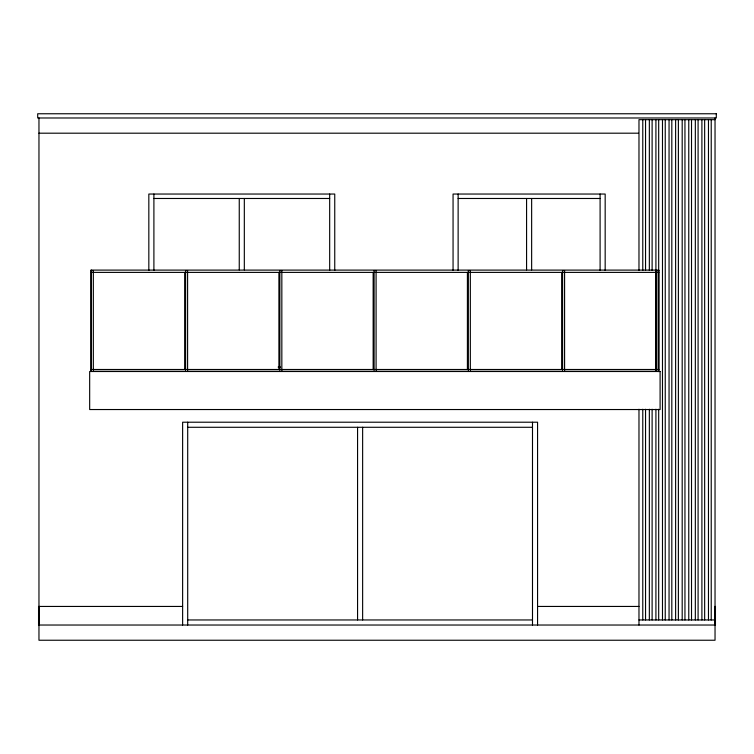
<?xml version="1.0" encoding="UTF-8"?>
<svg xmlns="http://www.w3.org/2000/svg" width="754" height="754" viewBox="0 0 754 754"><rect width="100%" height="100%" fill="white"/><g stroke="black" fill="none" stroke-linecap="round" stroke-linejoin="round"><path stroke-width="1.13" d="M715.037 119.669L638.977 119.669L638.977 270.347M38.963 133.194L638.478 133.194M153.901 198.481L329.677 198.481M458.13 198.481L600.099 198.481M91.366 270.554L93.345 270.554L93.345 371.505M658.836 270.554L656.857 270.554L656.857 371.505M91.366 272.392L658.836 272.392M278.113 367.066L280.573 367.066M91.366 369.488L658.836 369.488M93.487 369.667L184.664 369.667L184.664 272.392M187.727 369.667L278.914 369.667L278.914 272.392M281.977 369.667L373.155 369.667L373.155 272.392M376.227 369.667L467.405 369.667L467.405 272.392M470.477 369.667L561.655 369.667L561.655 272.392M564.727 369.667L655.905 369.667M187.699 427.282L532.494 427.282M182.628 606.442L38.548 606.442L38.548 625.028L715.452 625.028L715.452 606.442L714.783 606.442L714.783 625.028M537.564 606.442L638.977 606.442M187.699 619.958L532.494 619.958M638.977 619.958L715.037 619.958M715.037 117.982L715.037 640.24L38.963 640.24L38.963 117.982M711.229 119.669L711.229 619.958M708.468 119.669L708.468 619.958M704.66 119.669L704.66 619.958M701.899 119.669L701.899 619.958M698.091 119.669L698.091 619.958M695.329 119.669L695.329 619.958M691.522 119.669L691.522 619.958M688.76 119.669L688.76 619.958M684.952 119.669L684.952 619.958M682.191 119.669L682.191 619.958M678.383 119.669L678.383 619.958M675.622 119.669L675.622 619.958M671.814 119.669L671.814 619.958M669.052 119.669L669.052 619.958M665.245 119.669L665.245 619.958M662.483 119.669L662.483 619.958M658.836 371.505L658.836 270.102L90.857 270.102L90.857 371.505M658.685 119.669L658.685 371.581M658.685 409.252L658.685 619.958M656.216 271.732L656.216 370.337M655.914 119.669L655.914 370.402M655.914 409.252L655.914 619.958M652.116 119.669L652.116 270.347M652.116 409.252L652.116 619.958M649.345 119.669L649.345 270.347M649.345 409.252L649.345 619.958M645.547 119.669L645.547 270.347M645.547 409.252L645.547 619.958M642.776 119.669L642.776 270.347M642.776 409.252L642.776 619.958M638.977 409.252L638.977 625.028M605.17 270.432L605.17 194.042L453.06 194.042L453.06 270.432M600.099 194.042L600.099 270.432M564.586 371.505L564.586 270.554L562.607 270.554L562.607 371.505M537.564 625.028L537.564 422.212L182.628 422.212L182.628 625.028M532.494 422.212L532.494 625.028M531.645 198.481L531.645 269.894M526.575 198.481L526.575 269.894M470.336 371.505L470.336 270.554L468.357 270.554L468.357 371.505M458.13 194.042L458.13 270.432M376.086 371.505L376.086 270.554L374.107 270.554L374.107 371.505M362.636 427.282L362.636 619.958M357.566 427.282L357.566 619.958M334.748 270.432L334.748 194.042L148.83 194.042L148.83 270.432M329.677 194.042L329.677 270.432M281.836 371.505L281.836 270.554L279.857 270.554L279.857 371.505M244.324 198.481L244.324 269.894M239.254 198.481L239.254 269.894M187.699 422.212L187.699 625.028M187.595 371.505L187.595 270.554L185.616 270.554L185.616 371.505M153.901 194.042L153.901 270.432M91.366 270.102L91.366 371.505M39.217 606.442L39.217 625.028M716.3 113.76L37.7 113.76L37.7 117.982L716.3 117.982L716.3 113.76M660.099 371.505L89.669 371.505L89.669 409.535L660.099 409.535L660.099 371.505"/></g></svg>
